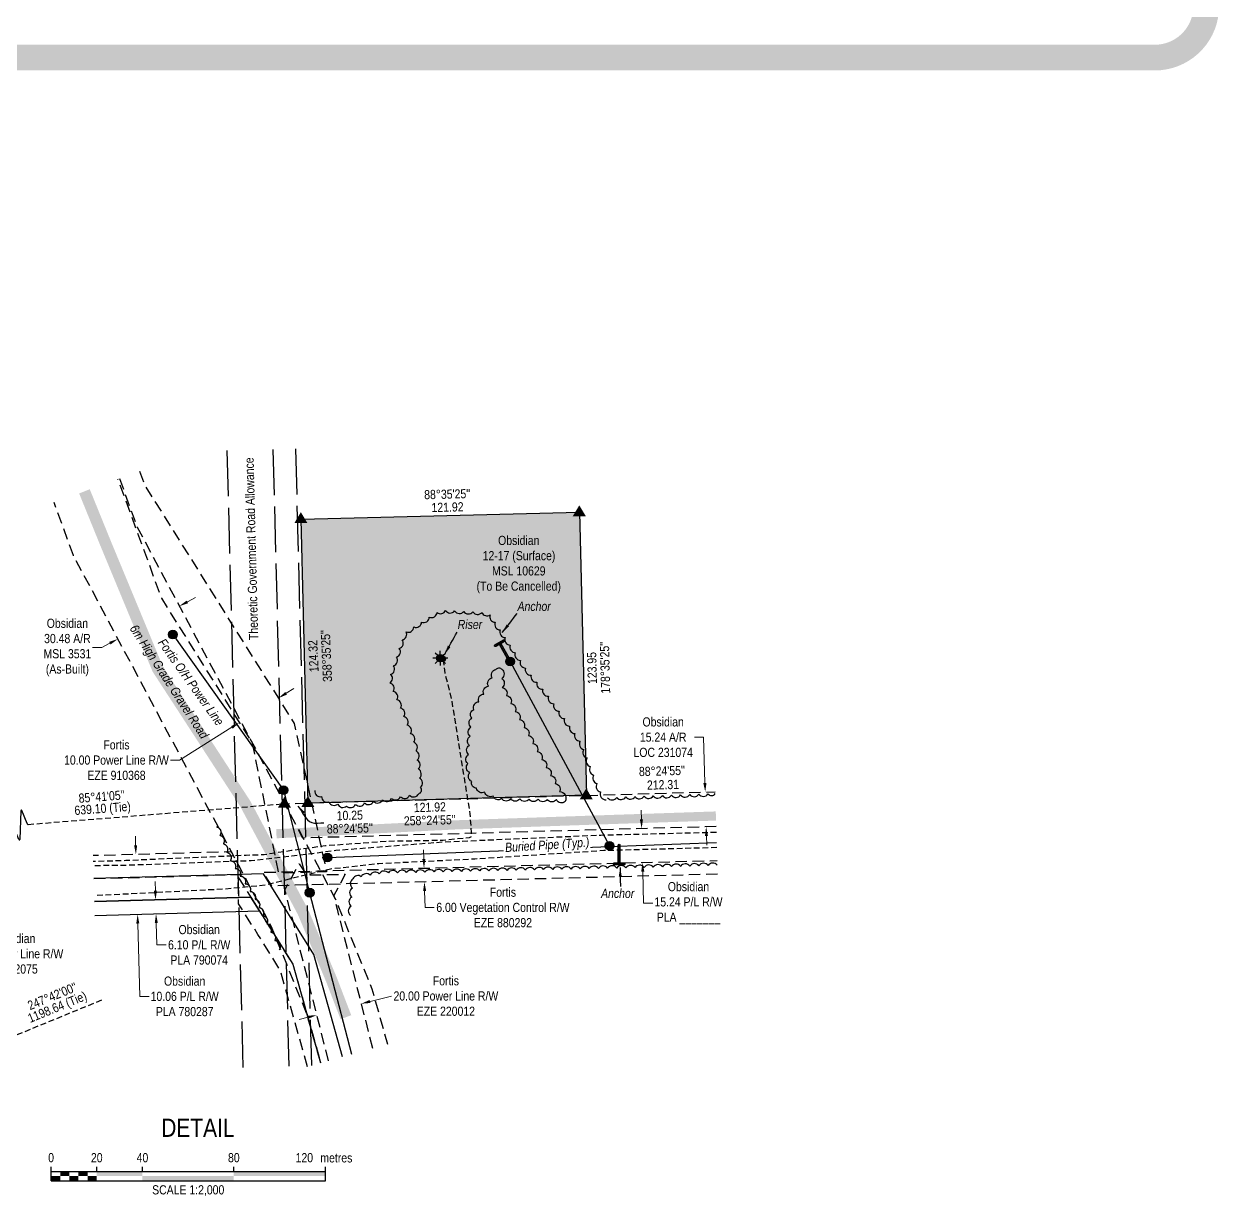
# Model space of a CAD drawing. Extents: x 623641 to 629563, y 5840932 to 5844881.
# Drawn here: x 628256 to 629563, y 5841177 to 5842460 of the extents above; entities that cross this region are included whole.
import ezdxf
from ezdxf.enums import TextEntityAlignment as Align

# ---------------------------------------------------------------- set-up
doc = ezdxf.new("R2010")
doc.units = 0
doc.header["$LTSCALE"] = 5
doc.header["$PDSIZE"] = 0.5
for name, pattern in [('0', [1, 1, 0]), ('foc-ACCESSROAD', [3.75, 2.5, -1.25]), ('foc-FLOWLINE', [3.75, 2.5, -1.25]), ('foc-TIELINE', [1.875, 1.25, -0.625]), ('foc-UNSURVEYED', [12.5, 10, -2.5]), ('POWERLINE5', [7.8, 2.4, -0.6, 0.6, -0.6, 0.6, -0.6, 2.4]), ('UG_PIPE', [1.875, 1.25, -0.625])]:
    doc.linetypes.add(name, pattern=pattern)
doc.layers.get('Defpoints').update_dxf_attribs({"color": 9})
for name, color, linetype in [('AS-PIPE-UG', 44, 'UG_PIPE'), ('AS-PIPE-UG-T', 44, 'Continuous'), ('AS-POWER', 104, 'foc-POWER'), ('AS-POWER-EXISTING', 72, 'POWERLINE5'), ('AS-POWER-T', 104, 'Continuous'), ('AS-ROADS', 254, 'Continuous'), ('AS-SYMBOL', 7, 'Continuous'), ('C-AR', 13, 'foc-ACCESSROAD'), ('C-FLOWLINE', 13, 'foc-FLOWLINE'), ('C-RW', 13, 'Continuous'), ('C-WS-S', 13, 'Continuous'), ('DETAIL-T', 7, 'Continuous'), ('F-EZE', 190, 'foc-FLOWLINE'), ('L-BD', 7, 'Continuous'), ('L-MON', 1, 'Continuous'), ('L-ROAD-T', 7, 'Continuous'), ('L-TIE', 7, 'foc-TIELINE'), ('L-USEC', 7, 'foc-UNSURVEYED'), ('P-PROPOSED', 10, 'Continuous'), ('P-PROPOSED-H', 21, 'Continuous'), ('T-BUSH', 110, '0')]:
    doc.layers.add(name, color=color, linetype=linetype)
for name, color, linetype, lineweight in [('C-AR-T', 13, 'Continuous', 9), ('C-FLOWLINE-T', 13, 'Continuous', 9), ('C-RW-T', 13, 'Continuous', 9), ('C-WS-T', 13, 'Continuous', 9), ('F-AR-T', 190, 'Continuous', 9), ('F-EZE-T', 190, 'Continuous', 9), ('T-TEXT', 48, 'Continuous', 18)]:
    doc.layers.add(name, color=color, linetype=linetype, lineweight=lineweight)
doc.layers.add('DISCLAIMER', color=7, linetype='Continuous', plot=False)
doc.layers.add('P-75m DRAINAGE AREA', color=7, linetype='Continuous', true_color=0xf1f8f1)
doc.styles.add('80', font='ARIALN.TTF', dxfattribs={"height": 10})
doc.styles.add('80CG', font='ARIALN.TTF', dxfattribs={"height": 10})
doc.styles.add('80L', font='ARIALN.TTF', dxfattribs={"height": 10})
doc.styles.add('foc-LtypeFont', font='ARIALN.TTF', dxfattribs={"height": 7.35})
doc.linetypes.add('foc-POWER', pattern='A,6,-1,["P",foc-LtypeFont,S=0.2,R=0,X=-0.625,Y=-0.75],-1.24,4', length=12.24)
doc.dimstyles.new('Compass 5 000', dxfattribs={"dimscale": 5, "dimtxt": 9, "dimasz": 2, "dimexe": 0.2, "dimexo": 0.0625, "dimgap": 0.5, "dimtad": 0, "dimtih": 1, "dimtoh": 1, "dimzin": 0, "dimdsep": 46, "dimtxsty": '80CG', "dimcen": 0.1, "dimse1": 1, "dimse2": 1, "dimclrd": 256, "dimclrt": 256, "dimaunit": 1, "dimadec": 4, "dimazin": 0, "dimtfac": 0.06, "dimtofl": 0, "dimtmove": 0, "dimatfit": 1, "dimfxl": 0.2, "dimtolj": 1, "dimtzin": 0, "dimlwd": -1, "dimarcsym": 0})

# ---------------------------------------------------------------- blocks, each defined once
blk = doc.blocks.new('POWERPOLE')
h = blk.add_hatch(color=255)
edge = h.paths.add_edge_path()
edge.add_arc((0, 0), 0.96, 0, 360)
at = {"linetype": 'Continuous'}
for p, q in [((0.68, -0.68), (-0.68, 0.68)), ((-0.68, -0.68), (0.68, 0.68))]:
    blk.add_line(p, q, dxfattribs=at)
blk.add_circle((0, 0), 0.96, dxfattribs=at)
blk = doc.blocks.new('RISER')
h = blk.add_hatch(color=255)
h.dxf.hatch_style = 1
edge = h.paths.add_edge_path()
edge.add_arc((0, 0), 0.7, 0, 360)
blk.add_hatch(color=48).paths.add_polyline_path([(0.58, -0.15), (-0.58, -0.15, 0.774597)])
at = {"color": 48}
blk.add_line((-0.58, -0.15), (0.58, -0.15), dxfattribs=at)
blk.add_circle((0, 0), 0.6, dxfattribs=at)
blk = doc.blocks.new('*U674')
h = blk.add_hatch(color=255)
h.dxf.hatch_style = 1
edge = h.paths.add_edge_path()
edge.add_arc((0.95, 0.55), 0.2, -60.2318, 119.7682, ccw=False)
edge.add_line((1.05, 0.37), (-0.07, -0.27))
edge.add_line((-0.07, -0.27), (-0.86, -0.72))
edge.add_arc((-0.95, -0.55), 0.2, 119.7682, 299.7682, ccw=False)
edge.add_line((-1.05, -0.37), (0.86, 0.72))
h = blk.add_hatch(color=255)
h.dxf.hatch_style = 1
edge = h.paths.add_edge_path()
edge.add_arc((2.27, -3.98), 0.2, -150.2318, 29.7682, ccw=False)
edge.add_line((2.1, -4.07), (-0.07, -0.27))
edge.add_line((-0.07, -0.27), (0.27, -0.07))
edge.add_line((0.27, -0.07), (2.45, -3.88))
at = {"color": 255}
blk.add_lwpolyline([(0.86, 0.72, -1), (1.05, 0.37), (-0.07, -0.27), (-0.86, -0.72, -1), (-1.05, -0.37)], format="xyb", close=True, dxfattribs=at)
at = {"color": 72, "const_width": 0.1, "flags": 128}
for points in [[(0.95, 0.55), (-0.95, -0.55)], [(2.27, -3.98), (0, 0)]]:
    blk.add_lwpolyline(points, dxfattribs=at)
at = {"color": 255, "flags": 128}
blk.add_lwpolyline([(2.45, -3.88, -1), (2.1, -4.07), (-0.07, -0.27), (0.27, -0.07)], format="xyb", close=True, dxfattribs=at)
blk = doc.blocks.new('DYN_ANCHOR')
h = blk.add_hatch(color=255)
h.dxf.hatch_style = 1
edge = h.paths.add_edge_path()
edge.add_arc((0, 4.125), 0.2, 0, 180, ccw=False)
edge.add_line((0.2, 4.125), (0.2, 0.2))
edge.add_line((0.2, 0.2), (-0.2, 0.2))
edge.add_line((-0.2, 0.2), (-0.2, 4.125))
h = blk.add_hatch(color=255)
h.dxf.hatch_style = 1
edge = h.paths.add_edge_path()
edge.add_arc((-1.1, 0), 0.2, 90, 270, ccw=False)
edge.add_line((-1.1, 0.2), (0.2, 0.2))
edge.add_line((0.2, 0.2), (1.1, 0.2))
edge.add_arc((1.1, 0), 0.2, -90, 90, ccw=False)
edge.add_line((1.1, -0.2), (-1.1, -0.2))
at = {"color": 255, "flags": 128}
blk.add_lwpolyline([(-0.2, 4.125, -1), (0.2, 4.125), (0.2, 0.2), (-0.2, 0.2)], format="xyb", close=True, dxfattribs=at)
at = {"color": 72, "const_width": 0.1, "flags": 128}
for points in [[(0, 4.125), (0, 0)], [(-1.1, 0), (1.1, 0)]]:
    blk.add_lwpolyline(points, dxfattribs=at)
at = {"color": 255}
blk.add_lwpolyline([(-1.1, -0.2, -1), (-1.1, 0.2), (0.2, 0.2), (1.1, 0.2, -1), (1.1, -0.2)], format="xyb", close=True, dxfattribs=at)
blk = doc.blocks.new('GAS')
h = blk.add_hatch(color=255)
h.dxf.hatch_style = 1
edge = h.paths.add_edge_path()
edge.add_arc((0, 0), 0.9, 0, 360)
for p, q in [((-0.81, 0), (-1.62, 0)), ((-0.57, 0.57), (-1.14, 1.14)), ((0, 0.81), (0, 1.62)), ((0.57, 0.57), (1.14, 1.14)), ((1.62, 0), (0.81, 0)), ((-0.57, -0.57), (-1.14, -1.14)), ((0, -0.81), (0, -1.62)), ((1.14, -1.14), (0.57, -0.57))]:
    blk.add_line(p, q)
blk.add_circle((0, 0), 0.8)
blk = doc.blocks.new('STRIA')
blk.add_hatch(color=255).paths.add_polyline_path([(-0.04, 1.52), (-1.47, -0.87), (1.39, -0.87)])
blk = doc.blocks.new('STRIAA')
blk.add_blockref('STRIA', (0, 0))
blk = doc.blocks.new('STRIB')
at = {"color": 1}
blk.add_solid([(-1.12, -0.67), (-0.04, 1.13), (1.04, -0.67)], dxfattribs=at)
blk = doc.blocks.new('STRIBB')
blk.add_blockref('STRIB', (0, 0))
blk = doc.blocks.new('STRICC')
for name in ['STRIAA', 'STRIBB']:
    blk.add_blockref(name, (0, 0))
blk = doc.blocks.new('fdspike')
blk.add_blockref('STRICC', (0, 0))
blk = doc.blocks.new('TRIA')
blk.add_hatch(color=255).paths.add_polyline_path([(-0.04, 1.52), (-1.47, -0.87), (1.39, -0.87)])
blk = doc.blocks.new('TRIAA')
blk.add_blockref('TRIA', (0, 0))
blk = doc.blocks.new('TRIB')
at = {"color": 1}
blk.add_lwpolyline([(-1.12, -0.67), (-0.04, 1.13), (1.04, -0.67)], close=True, dxfattribs=at)
blk = doc.blocks.new('TRIBB')
blk.add_blockref('TRIB', (0, 0))
blk = doc.blocks.new('TRICC')
for name in ['TRIAA', 'TRIBB']:
    blk.add_blockref(name, (0, 0))
blk = doc.blocks.new('plspike')
blk.add_blockref('TRICC', (0, 0))
blk = doc.blocks.new('*D650')
at = {"layer": 'Defpoints', "color": 0, "linetype": 'Continuous', "transparency": 16777216}
for p in [(628624.6, 5841387.9), (628632.6, 5841356.6), (628584.2, 5841344.2)]:
    blk.add_point(p, dxfattribs=at)
at = {"layer": 'F-EZE-T', "transparency": 16777216}
for p, q in [((628634.3, 5841390.4), (628657.7, 5841396.3)), ((628566.5, 5841373.1), (628556.8, 5841370.6))]:
    blk.add_line(p, q, dxfattribs=at)
at = {"layer": 'F-EZE-T', "linetype": 'Continuous', "transparency": 16777216}
for points in [[(628633.9, 5841392), (628634.7, 5841388.7), (628624.6, 5841387.9)], [(628566.1, 5841374.7), (628566.9, 5841371.5), (628576.2, 5841375.5)]]:
    blk.add_solid(points, dxfattribs=at)
at = {"layer": 'F-EZE-T', "linetype": 'Continuous', "transparency": 16777216, "insert": (628717.3, 5841396.3), "char_height": 10, "attachment_point": 5, "style": '80CG'}
blk.add_mtext('\\A1;Fortis\\P20.00 Power Line R/W\\PEZE 220012', dxfattribs=at)
blk = doc.blocks.new('*D651')
at = {"layer": 'C-AR-T', "transparency": 16777216}
for p, q in [((628434.5, 5841827.6), (628443.3, 5841832.3)), ((628340.8, 5841777.6), (628330.8, 5841777.6)), ((628349.7, 5841782.3), (628340.8, 5841777.6))]:
    blk.add_line(p, q, dxfattribs=at)
at = {"layer": 'C-AR-T', "linetype": 'Continuous', "transparency": 16777216}
for points in [[(628433.7, 5841829), (628435.3, 5841826.1), (628425.7, 5841822.9)], [(628348.9, 5841783.8), (628350.4, 5841780.9), (628358.5, 5841787)]]:
    blk.add_solid(points, dxfattribs=at)
at = {"layer": 'Defpoints', "color": 0, "linetype": 'Continuous', "transparency": 16777216}
for p in [(628401.3, 5841868.6), (628334.1, 5841832.7), (628358.5, 5841787)]:
    blk.add_point(p, dxfattribs=at)
at = {"layer": 'C-AR-T', "linetype": 'Continuous', "transparency": 16777216, "insert": (628303.2, 5841777.6), "char_height": 10, "attachment_point": 5, "style": '80CG'}
blk.add_mtext('\\A1;Obsidian\\P30.48 A/R^JMSL 3531\\P(As-Built)', dxfattribs=at)
blk = doc.blocks.new('*D652')
at = {"layer": 'Defpoints', "color": 0, "linetype": 'Continuous', "transparency": 16777216}
for p in [(628467, 5841829), (628424.6, 5841802.4), (628491.6, 5841695.6)]:
    blk.add_point(p, dxfattribs=at)
at = {"layer": 'F-AR-T', "transparency": 16777216}
for p, q in [((628542.5, 5841727.5), (628550.9, 5841732.8)), ((628483.2, 5841690.3), (628426, 5841654.4)), ((628426, 5841654.4), (628416, 5841654.4))]:
    blk.add_line(p, q, dxfattribs=at)
at = {"layer": 'F-AR-T', "linetype": 'Continuous', "transparency": 16777216}
for points in [[(628541.6, 5841728.9), (628543.4, 5841726.1), (628534, 5841722.2)], [(628482.3, 5841691.7), (628484, 5841688.8), (628491.6, 5841695.6)]]:
    blk.add_solid(points, dxfattribs=at)
at = {"layer": 'F-AR-T', "linetype": 'Continuous', "transparency": 16777216, "insert": (628356.9, 5841654.4), "char_height": 10, "attachment_point": 5, "style": '80CG'}
blk.add_mtext('\\A1;Fortis\\P10.00 Power Line R/W\\PEZE 910368', dxfattribs=at)
blk = doc.blocks.new('*D653')
at = {"layer": 'Defpoints', "color": 0, "linetype": 'Continuous', "transparency": 16777216}
for p in [(628714.1, 5841536.7), (628693.8, 5841521.2), (628714.4, 5841521.7)]:
    blk.add_point(p, dxfattribs=at)
at = {"layer": 'F-EZE-T', "transparency": 16777216}
for p, q in [((628693.1, 5841546.2), (628692.9, 5841556.2)), ((628694, 5841511.2), (628694.5, 5841493.2)), ((628694.5, 5841493.2), (628704.5, 5841493.2))]:
    blk.add_line(p, q, dxfattribs=at)
at = {"layer": 'F-EZE-T', "linetype": 'Continuous', "transparency": 16777216}
for points in [[(628694.8, 5841546.2), (628691.5, 5841546.2), (628693.4, 5841536.2)], [(628695.7, 5841511.2), (628692.4, 5841511.2), (628693.8, 5841521.2)]]:
    blk.add_solid(points, dxfattribs=at)
at = {"layer": 'F-EZE-T', "linetype": 'Continuous', "transparency": 16777216, "insert": (628779.7, 5841493.2), "char_height": 10, "attachment_point": 5, "style": '80CG'}
blk.add_mtext('\\A1;Fortis\\P6.00 Vegetation Control R/W\\PEZE 880292', dxfattribs=at)
blk = doc.blocks.new('*D654')
at = {"layer": 'C-AR-T', "transparency": 16777216}
for p, q in [((628999.3, 5841679.5), (628989.3, 5841679.5)), ((629000.7, 5841629.5), (628999.3, 5841679.5)), ((629002.3, 5841571.4), (629002.6, 5841561.4))]:
    blk.add_line(p, q, dxfattribs=at)
at = {"layer": 'C-AR-T', "linetype": 'Continuous', "transparency": 16777216}
for points in [[(629002.4, 5841629.5), (628999, 5841629.4), (629001, 5841619.5)], [(629004, 5841571.5), (629000.7, 5841571.4), (629002, 5841581.4)]]:
    blk.add_solid(points, dxfattribs=at)
at = {"layer": 'Defpoints', "color": 0, "linetype": 'Continuous', "transparency": 16777216}
for p in [(629001, 5841619.5), (628955.3, 5841618.2), (628956.4, 5841580.1)]:
    blk.add_point(p, dxfattribs=at)
at = {"layer": 'C-AR-T', "linetype": 'Continuous', "transparency": 16777216, "insert": (628955, 5841679.5), "char_height": 10, "attachment_point": 5, "style": '80CG'}
blk.add_mtext('\\A1;Obsidian\\P15.24 A/R\\PLOC 231074', dxfattribs=at)
blk = doc.blocks.new('linebrk')
blk.add_lwpolyline([(0, 0.00175, -0.346152), (-0.00019, 0.0015), (-0.00314, 0.00055, 0.772575), (-0.00312, 0.00036), (0.00312, -0.00036, -0.772575), (0.00314, -0.00055), (0.00019, -0.0015, 0.346152), (0, -0.00175)], format="xyb")
blk = doc.blocks.new('*D655')
at = {"layer": 'C-RW-T', "transparency": 16777216}
for p, q in [((628399.5, 5841511.5), (628399.2, 5841521.5)), ((628400.4, 5841476.2), (628401.1, 5841452.3)), ((628401.1, 5841452.3), (628411.1, 5841452.3))]:
    blk.add_line(p, q, dxfattribs=at)
at = {"layer": 'C-RW-T', "linetype": 'Continuous', "transparency": 16777216}
for points in [[(628401.1, 5841511.5), (628397.8, 5841511.4), (628399.7, 5841501.5)], [(628402.1, 5841476.3), (628398.8, 5841476.2), (628400.2, 5841486.2)]]:
    blk.add_solid(points, dxfattribs=at)
at = {"layer": 'Defpoints', "color": 0, "linetype": 'Continuous', "transparency": 16777216}
for p in [(628420.6, 5841502.1), (628400.2, 5841486.2), (628421.1, 5841486.8)]:
    blk.add_point(p, dxfattribs=at)
at = {"layer": 'C-RW-T', "linetype": 'Continuous', "transparency": 16777216, "insert": (628447.4, 5841452.3), "char_height": 10, "attachment_point": 5, "style": '80CG'}
blk.add_mtext('\\A1;Obsidian\\P6.10 P/L R/W\\PPLA 790074', dxfattribs=at)
blk = doc.blocks.new('*D664')
at = {"layer": 'C-FLOWLINE-T', "transparency": 16777216}
for p, q in [((628171, 5841431.5), (628180.6, 5841442.5)), ((628180.6, 5841442.5), (628190.6, 5841442.5)), ((628147.8, 5841405), (628141.2, 5841397.5))]:
    blk.add_line(p, q, dxfattribs=at)
at = {"layer": 'C-FLOWLINE-T', "linetype": 'Continuous', "transparency": 16777216}
for points in [[(628169.7, 5841432.6), (628172.3, 5841430.4), (628164.4, 5841424)], [(628146.5, 5841406.1), (628149, 5841403.9), (628154.3, 5841412.5)]]:
    blk.add_solid(points, dxfattribs=at)
at = {"layer": 'Defpoints', "color": 0, "linetype": 'Continuous', "transparency": 16777216}
for p in [(628164.4, 5841424), (628170.6, 5841398.3), (628180.6, 5841409.8)]:
    blk.add_point(p, dxfattribs=at)
at = {"layer": 'C-FLOWLINE-T', "linetype": 'Continuous', "transparency": 16777216, "insert": (628245.6, 5841442.5), "char_height": 10, "attachment_point": 5, "style": '80CG'}
blk.add_mtext('\\A1;Obsidian\\P10.06 Flow Line R/W\\PPLA 2075', dxfattribs=at)
blk = doc.blocks.new('*D671')
at = {"layer": 'C-RW-T', "transparency": 16777216}
for p, q in [((628377.9, 5841561.2), (628377.6, 5841571.2)), ((628380.2, 5841475.7), (628382.5, 5841395.9)), ((628382.5, 5841395.9), (628392.5, 5841395.9))]:
    blk.add_line(p, q, dxfattribs=at)
at = {"layer": 'C-RW-T', "linetype": 'Continuous', "transparency": 16777216}
for points in [[(628379.5, 5841561.2), (628376.2, 5841561.1), (628378.2, 5841551.2)], [(628381.9, 5841475.7), (628378.6, 5841475.6), (628380, 5841485.7)]]:
    blk.add_solid(points, dxfattribs=at)
at = {"layer": 'Defpoints', "color": 0, "linetype": 'Continuous', "transparency": 16777216}
for p in [(628354.9, 5841550.5), (628356.7, 5841485), (628380, 5841485.7)]:
    blk.add_point(p, dxfattribs=at)
at = {"layer": 'C-RW-T', "linetype": 'Continuous', "transparency": 16777216, "insert": (628431.5, 5841395.9), "char_height": 10, "attachment_point": 5, "style": '80CG'}
blk.add_mtext('\\A1;Obsidian\\P10.06 P/L R/W\\PPLA 780287', dxfattribs=at)
blk = doc.blocks.new('*D673')
at = {"layer": 'C-RW-T', "transparency": 16777216}
for p, q in [((628931.2, 5841589.5), (628930.9, 5841599.5)), ((628932.7, 5841532.5), (628933.6, 5841497.9)), ((628933.6, 5841497.9), (628943.6, 5841497.9))]:
    blk.add_line(p, q, dxfattribs=at)
at = {"layer": 'C-RW-T', "linetype": 'Continuous', "transparency": 16777216}
for points in [[(628932.9, 5841589.5), (628929.5, 5841589.5), (628931.5, 5841579.5)], [(628934.4, 5841532.5), (628931, 5841532.4), (628932.4, 5841542.5)]]:
    blk.add_solid(points, dxfattribs=at)
at = {"layer": 'Defpoints', "color": 0, "linetype": 'Continuous', "transparency": 16777216}
for p in [(628970.7, 5841580.5), (628932.4, 5841542.5), (628971.7, 5841543.5)]:
    blk.add_point(p, dxfattribs=at)
at = {"layer": 'C-RW-T', "linetype": 'Continuous', "transparency": 16777216, "insert": (628982.7, 5841497.9), "char_height": 10, "attachment_point": 5, "style": '80CG'}
blk.add_mtext('\\A1;Obsidian\\P15.24 P/L R/W\\PPLA _______', dxfattribs=at)
blk = doc.blocks.new('*U532')
at = {"color": 0}
for p, q in [((-150, 0), (-150, 15)), ((-100, 10), (-100, 15)), ((-50, 10), (-50, 15)), ((50, 10), (50, 15)), ((150.2, 0), (150.2, 15)), ((-150, 10), (150.2, 10)), ((-150, 0), (150.2, 0))]:
    blk.add_line(p, q, dxfattribs=at)
for points in [[(-150, 5), (-140, 5), (-150, 0), (-140, 0)], [(-140, 10), (-130, 10), (-140, 5), (-130, 5)], [(-130, 5), (-120, 5), (-130, 0), (-120, 0)], [(-120, 10), (-110, 10), (-120, 5), (-110, 5)], [(-110, 5), (-100, 5), (-110, 0), (-100, 0)], [(-100, 10), (-50, 10), (-100, 5), (-50, 5)], [(-50, 5), (50, 5), (-50, 0), (50, 0)], [(50, 10), (150.2, 10), (50, 5), (150.2, 5)]]:
    blk.add_solid(points, dxfattribs=at)
at = {"color": 0, "style": '80'}
blk.add_text('metres', height=10, dxfattribs=at).set_placement((162.2, 20), align=Align.CENTER)
at = {"color": 0, "char_height": 10, "style": '80'}
for s, insert, attachment_point in [('0', (-150, 30.2), 2), ('20', (-100, 30.2), 2), ('40', (-50, 30.2), 2), ('80', (50, 30.2), 2), ('120', (136.7, 30.2), 3), ('SCALE 1:2,000', (0.1, -5), 2)]:
    blk.add_mtext(s, dxfattribs=dict(at, insert=insert, attachment_point=attachment_point))
blk = doc.blocks.new('Disclaimer_Legal')
at = {"layer": 'DISCLAIMER', "color": 254, "flags": 128}
blk.add_lwpolyline([(-3612.9, -1104.6, 37.5, 37.5, 0), (4096.1, -1104.6, 37.5, 37.5, 0.414214), (4171.1, -1029.6, 37.5, 37.5, 0), (4171.1, 2078.7, 37.5, 0, 0.414214), (4096.1, 2153.7, 0, 0, 0), (-3612.9, 2153.7, 0, 0, 0.414214), (-3687.9, 2078.7, 0, 0, 0), (-3687.9, -1029.6, 0, 37.5, 0.414214)], format="xyseb", close=True, dxfattribs=at)

msp = doc.modelspace()

# ---------------------------------------------------------------- hatches: boundary and pattern name
at = {"layer": 'P-PROPOSED-H'}
h = msp.add_hatch(color=256, dxfattribs=at)
h.dxf.hatch_style = 1
h.paths.add_polyline_path([(628566.502, 5841607.468), (628558.854, 5841918.073), (628863.454, 5841925.568), (628871.079, 5841615.895)])

# ---------------------------------------------------------------- linework, layer by layer
at = {"layer": 'AS-PIPE-UG', "flags": 128}
for points in [[(628714.212, 5841764.635), (628716.042, 5841749.878), (628723.312, 5841721.31), (628743.559, 5841595.683), (628744.919, 5841575.51), (628745.352, 5841570.76), (628742.862, 5841569.418), (628714.402, 5841566.568), (628651.842, 5841565.388), (628585.619, 5841560.58), (628548.267, 5841555.408), (628518.464, 5841550.813), (628498.859, 5841550.123), (628367.019, 5841544.418), (628331.579, 5841543.322)], [(629013.17, 5841575.261), (628886.979, 5841572.063), (628714.342, 5841564.613), (628597.037, 5841555.46), (628548.799, 5841549.18), (628504.257, 5841544.205), (628367.357, 5841539.21), (628331.704, 5841538.817)], [(629013.605, 5841558.675), (628890.189, 5841555.353), (628749.057, 5841546.075), (628644.029, 5841541.015), (628591.214, 5841535.178), (628568.289, 5841529.7), (628519.999, 5841517.605), (628474.684, 5841513.21), (628367.119, 5841507.775), (628332.61, 5841506.078)]]:
    msp.add_lwpolyline(points, dxfattribs=at)
at = {"layer": 'AS-POWER'}
msp.add_line((628787.512, 5841762.368), (628896.262, 5841560.635), dxfattribs=at)
at = {"layer": 'AS-POWER', "flags": 128}
for points in [[(628418.717, 5841791.74), (628539.669, 5841621.483), (628568.262, 5841509.38), (628614.148, 5841332.686)], [(628587.677, 5841547.953), (628896.412, 5841559.9), (629013.454, 5841564.459)]]:
    msp.add_lwpolyline(points, dxfattribs=at)
at = {"layer": 'AS-ROADS', "flags": 128}
for points, const_width in [([(628321.876, 5841948.455), (628345.214, 5841891.034), (628402.003, 5841754.121), (628498.002, 5841606.338), (628561.069, 5841488.068), (628592.102, 5841414.285), (628607.907, 5841373.125)], 12.496), ([(628531.879, 5841573.873), (628730.827, 5841583.678), (628897.537, 5841589.425), (629012.698, 5841593.274)], 9.996)]:
    msp.add_lwpolyline(points, dxfattribs=dict(at, const_width=const_width))
at = {"layer": 'C-AR', "flags": 128}
for points in [[(628360.121, 5841962.47), (628379.62, 5841909.281), (628595.599, 5841504.257), (628636.412, 5841404.099), (628653.265, 5841343.797)], [(628309.921, 5841878.101), (628288.599, 5841936.261)], [(628580.426, 5841323.106), (628569.516, 5841361.514), (628564.925, 5841377.677), (628526.539, 5841471.878), (628309.921, 5841878.101)], [(629013.001, 5841581.706), (628560.971, 5841569.196), (628540.949, 5841606.743), (629012.004, 5841619.78)]]:
    msp.add_lwpolyline(points, dxfattribs=at)
at = {"layer": 'C-FLOWLINE', "flags": 128}
msp.add_lwpolyline([(628332.093, 5841524.761), (628495.921, 5841529.296), (628482.705, 5841554.079), (628331.397, 5841549.891)], dxfattribs=at)
at = {"layer": 'C-RW', "flags": 128}
for points in [[(628604.3, 5841329.888), (628572.931, 5841441.572), (628517.601, 5841529.896), (628332.093, 5841524.761)], [(628333.21, 5841484.391), (628513.284, 5841489.375), (628503.912, 5841504.366), (628332.788, 5841499.63)], [(628332.788, 5841499.63), (628503.912, 5841504.366), (628549.71, 5841431.242), (628580.235, 5841323.052)]]:
    msp.add_lwpolyline(points, dxfattribs=at)
at = {"layer": 'F-EZE', "flags": 128}
for points in [[(628382.05, 5841970.506), (628387.496, 5841955.643), (628515.054, 5841752.362), (628551.391, 5841694.451), (628567.032, 5841622.464), (628586.626, 5841532.186), (628563.79, 5841531.574), (628534.512, 5841530.837), (628518.772, 5841608.539), (628505.73, 5841673.094), (628406.364, 5841831.446), (628358.561, 5841961.898)], [(629014.367, 5841529.607), (628586.165, 5841518.381), (628582.427, 5841518.283), (628550.327, 5841517.443), (628531.171, 5841516.942), (628526.829, 5841516.828), (628517.553, 5841531.647), (628527.363, 5841531.892), (628540.386, 5841532.233), (628549.938, 5841532.445), (628576.896, 5841533.152), (628578.715, 5841533.197), (629013.974, 5841544.609)], [(628588.916, 5841325.518), (628568.36, 5841406.175), (628550.046, 5841478.041), (628547.027, 5841489.886), (628543.206, 5841504.879), (628541.246, 5841512.568), (628550.808, 5841530.26), (628556.658, 5841541.085), (628565.193, 5841528.679), (628578.404, 5841528.958), (628584.153, 5841529.082), (628607.274, 5841529.576), (628594.565, 5841506.125), (628595.685, 5841501.424), (628598.283, 5841491.23), (628637.031, 5841339.186)], [(628565.987, 5841319.005), (628535.856, 5841425.078), (628511.601, 5841463.734), (628502.174, 5841478.76), (628490.569, 5841497.252), (628490.408, 5841503.493), (628489.807, 5841526.706), (628504.128, 5841503.878), (628519.63, 5841479.177), (628529.058, 5841464.15), (628549.71, 5841431.242), (628569.516, 5841361.514), (628580.426, 5841323.106)]]:
    msp.add_lwpolyline(points, dxfattribs=at)
at = {"layer": 'L-TIE'}
for p, q in [((628260.451, 5841584.093), (628540.899, 5841606.748)), ((628340.384, 5841391.66), (628245.391, 5841352.701))]:
    msp.add_line(p, q, dxfattribs=at)
at = {"layer": 'L-USEC'}
for p, q in [((628477.748, 5841993.068), (628495.225, 5841317.175)), ((628528.005, 5841994.368), (628545.483, 5841318.475)), ((628570.581, 5841320.31), (628553.134, 5841995.018))]:
    msp.add_line(p, q, dxfattribs=at)
at = {"layer": 'P-PROPOSED'}
msp.add_lwpolyline([(628566.502, 5841607.468), (628558.854, 5841918.073), (628863.454, 5841925.568), (628871.079, 5841615.895)], close=True, dxfattribs=at)
at = {"layer": 'T-BUSH', "linetype": 'Continuous', "flags": 128}
for points in [[(628573.799, 5841621.097, 0.52056705), (628581.33, 5841614.522, 0.52056705), (628589.249, 5841608.699, 0.52056705), (628598.963, 5841606.339, 0.52056705), (628608.684, 5841604.191, 0.52056705), (628618.539, 5841605.869, 0.52056705), (628628.393, 5841607.548, 0.52056705), (628638.248, 5841609.227, 0.52056705), (628648.102, 5841610.906, 0.52056705), (628657.956, 5841612.585, 0.52056705), (628667.811, 5841614.263, 0.52056705), (628677.665, 5841615.942, 0.52056705), (628687.52, 5841617.621, 0.52056705), (628689.693, 5841624.723, 0.52056705), (628688.454, 5841634.643, 0.52056705), (628687.216, 5841644.562, 0.52056705), (628685.978, 5841654.482, 0.52056705), (628684.74, 5841664.401, 0.52056705), (628682.174, 5841673.988, 0.52056705), (628678.599, 5841683.324, 0.52056705), (628675.023, 5841692.659, 0.52056705), (628671.448, 5841701.994, 0.52056705), (628667.71, 5841711.263, 0.52056705), (628663.753, 5841720.443, 0.52056705), (628659.796, 5841729.623, 0.52056705), (628655.839, 5841738.803, 0.52056705), (628656.764, 5841748.182, 0.52056705), (628659.96, 5841757.654, 0.52056705), (628663.157, 5841767.125, 0.52056705), (628666.353, 5841776.597, 0.52056705), (628669.55, 5841786.068, 0.52056705), (628673.78, 5841794.726, 0.52056705), (628682.238, 5841800.055, 0.52056705), (628690.695, 5841805.385, 0.52056705), (628699.153, 5841810.714, 0.52056705), (628707.61, 5841816.043, 0.52056705), (628716.887, 5841818.22, 0.52056705), (628726.869, 5841817.684, 0.52056705), (628736.851, 5841817.148, 0.52056705), (628746.833, 5841816.613, 0.52056705), (628756.815, 5841816.077, 0.52056705), (628765.628, 5841813.495, 0.52056705), (628771.155, 5841805.166, 0.52056705), (628776.683, 5841796.837, 0.52056705), (628782.21, 5841788.507, 0.52056705), (628787.738, 5841780.178, 0.52056705), (628793.265, 5841771.848, 0.52056705), (628798.779, 5841763.511, 0.52056705), (628804.294, 5841755.173, 0.52056705), (628810.515, 5841747.358, 0.52056705), (628816.879, 5841739.649, 0.52056705), (628823.242, 5841731.94, 0.52056705), (628829.606, 5841724.231, 0.52056705), (628835.42, 5841716.101, 0.52056705), (628841.183, 5841707.933, 0.52056705), (628846.945, 5841699.765, 0.52056705), (628852.708, 5841691.597, 0.52056705), (628858.471, 5841683.428, 0.52056705), (628864.234, 5841675.26, 0.52056705), (628868.053, 5841666.048, 0.52056705), (628871.68, 5841656.733, 0.52056705), (628875.308, 5841647.418, 0.52056705), (628878.935, 5841638.103, 0.52056705), (628882.562, 5841628.788, 0.52056705), (628886.305, 5841619.536, 0.52056705), (628892.771, 5841610.886, 0.52056705)], [(628894.153, 5841613.312, 0.52056705), (628904.142, 5841613.691, 0.52056705), (628914.132, 5841614.069, 0.52056705), (628924.121, 5841614.448, 0.52056705), (628934.11, 5841614.827, 0.52056705), (628944.099, 5841615.206, 0.52056705), (628954.089, 5841615.585, 0.52056705), (628964.078, 5841615.963, 0.52056705), (628974.067, 5841616.342, 0.52056705), (628984.057, 5841616.721, 0.52056705), (628994.046, 5841617.1, 0.52056705), (629004.035, 5841617.479, 0.52056705), (629012.021, 5841617.781, 0.52056705)], [(629014.122, 5841539.386, 0.52056705), (629004.13, 5841539.086, 0.52056705), (628994.138, 5841538.786, 0.52056705), (628984.147, 5841538.486, 0.52056705), (628974.155, 5841538.186, 0.52056705), (628964.163, 5841537.886, 0.52056705), (628954.171, 5841537.585, 0.52056705), (628944.179, 5841537.285, 0.52056705), (628934.187, 5841536.99, 0.52056705), (628924.193, 5841536.774, 0.52056705), (628914.198, 5841536.559, 0.52056705), (628904.204, 5841536.343, 0.52056705), (628894.21, 5841536.127, 0.52056705), (628884.216, 5841535.912, 0.52056705), (628874.222, 5841535.696, 0.52056705), (628864.228, 5841535.48, 0.52056705), (628854.234, 5841535.265, 0.52056705), (628844.24, 5841535.049, 0.52056705), (628834.245, 5841534.833, 0.52056705), (628824.251, 5841534.618, 0.52056705), (628814.257, 5841534.402, 0.52056705), (628804.263, 5841534.186, 0.52056705), (628794.269, 5841533.971, 0.52056705), (628784.275, 5841533.755, 0.52056705), (628774.281, 5841533.539, 0.52056705), (628764.287, 5841533.324, 0.52056705), (628754.292, 5841533.108, 0.52056705), (628744.298, 5841532.892, 0.52056705), (628734.304, 5841532.677, 0.52056705), (628724.31, 5841532.461, 0.52056705), (628714.316, 5841532.245, 0.52056705), (628704.322, 5841532.03, 0.52056705), (628694.328, 5841531.814, 0.52056705), (628684.334, 5841531.598, 0.52056705), (628674.339, 5841531.383, 0.52056705), (628664.345, 5841531.167, 0.52056705), (628654.351, 5841530.951, 0.52056705), (628644.421, 5841530.044, 0.52056705), (628634.558, 5841528.419, 0.52056705), (628624.694, 5841526.794, 0.52056705), (628615.662, 5841524.41, 0.52056705), (628614.949, 5841514.439, 0.52056705), (628614.235, 5841504.468, 0.52056705), (628613.522, 5841494.497, 0.52056705), (628612.808, 5841484.516, 0.52056705)]]:
    msp.add_lwpolyline(points, format="xyb", dxfattribs=at)
msp.add_lwpolyline([(628847.862, 5841609.144, -0.52056705), (628838.243, 5841611.192, -0.52056705), (628828.248, 5841611.38, -0.52056705), (628818.253, 5841611.568, -0.52056705), (628808.259, 5841611.756, -0.52056705), (628798.264, 5841611.944, -0.52056705), (628788.269, 5841612.132, -0.52056705), (628778.275, 5841612.321, -0.52056705), (628768.893, 5841615.117, -0.52056705), (628759.861, 5841619.4, -0.52056705), (628750.828, 5841623.683, -0.52056705), (628745.68, 5841631.084, -0.52056705), (628743.452, 5841640.829, -0.52056705), (628741.291, 5841650.578, -0.52056705), (628742.155, 5841660.537, -0.52056705), (628743.02, 5841670.497, -0.52056705), (628743.884, 5841680.456, -0.52056705), (628744.748, 5841690.415, -0.52056705), (628745.612, 5841700.374, -0.52056705), (628747.999, 5841709.818, -0.52056705), (628753.358, 5841718.256, -0.52056705), (628758.717, 5841726.695, -0.52056705), (628763.8, 5841735.282, -0.52056705), (628767.903, 5841744.398, -0.52056705), (628772.005, 5841753.514, -0.52056705), (628778.344, 5841753.766, -0.52056705), (628778.478, 5841743.77, -0.52056705), (628778.727, 5841733.805, -0.52056705), (628783.544, 5841725.046, -0.52056705), (628788.361, 5841716.287, -0.52056705), (628793.178, 5841707.528, -0.52056705), (628797.995, 5841698.768, -0.52056705), (628802.812, 5841690.009, -0.52056705), (628807.629, 5841681.25, -0.52056705), (628812.447, 5841672.491, -0.52056705), (628817.264, 5841663.731, -0.52056705), (628822.144, 5841655.007, -0.52056705), (628827.034, 5841646.288, -0.52056705), (628831.923, 5841637.569, -0.52056705), (628836.812, 5841628.85, -0.52056705), (628841.701, 5841620.131, -0.52056705)], format="xyb", close=True, dxfattribs=at)
at = {"layer": 'T-BUSH', "flags": 128}
msp.add_lwpolyline([(628466.413, 5841581.402, -0.52056705), (628470.132, 5841572.123, -0.52056705), (628473.851, 5841562.844, -0.52056705), (628477.57, 5841553.565, -0.52056705), (628481.476, 5841544.383, -0.52056705), (628486.877, 5841535.971, -0.52056705), (628492.278, 5841527.559, -0.52056705), (628497.679, 5841519.147, -0.52056705), (628503.079, 5841510.735, -0.52056705), (628508.48, 5841502.323, -0.52056705), (628512.852, 5841493.339, -0.52056705), (628517.143, 5841484.311, -0.52056705), (628521.435, 5841475.283, -0.52056705), (628525.726, 5841466.254, -0.52056705), (628530.018, 5841457.226, -0.52056705), (628534.988, 5841446.77, -0.52056705)], format="xyb", dxfattribs=at)

# ---------------------------------------------------------------- block references
at = {"layer": 'AS-POWER-EXISTING', "xscale": 4.998227049999998, "yscale": 4.998227049999998, "zscale": 4.998227049999998}
for p in [(628418.689, 5841791.725), (628787.512, 5841762.368), (628539.642, 5841621.468), (628896.262, 5841560.635), (628587.649, 5841547.938), (628568.234, 5841509.365)]:
    msp.add_blockref('POWERPOLE', p, dxfattribs=at)
at = {"layer": 'AS-SYMBOL', "xscale": 4.998227049999998, "yscale": 4.998227049999998, "zscale": 4.998227049999998}
for name, p in [('*U674', (628776.147, 5841782.238)), ('RISER', (628713.742, 5841765.228)), ('DYN_ANCHOR', (628906.744, 5841540.915))]:
    msp.add_blockref(name, p, dxfattribs=at)
at = {"layer": 'C-WS-S', "xscale": 4.998227049999998, "yscale": 4.998227049999998, "zscale": 4.998227049999998}
msp.add_blockref('GAS', (628711.169, 5841765.878), dxfattribs=at)
at = {"layer": 'DETAIL-T', "linetype": 'Continuous', "xscale": 0.99964541, "yscale": 0.99964541, "zscale": 0.99964541}
msp.add_blockref('*U532', (628435.32, 5841194.287), dxfattribs=at)
at = {"layer": 'L-MON', "xscale": 4.998227049999998, "yscale": 4.998227049999998, "zscale": 4.998227049999998}
for name, p in [('fdspike', (628558.854, 5841918.073)), ('fdspike', (628863.427, 5841925.568)), ('plspike', (628871.057, 5841615.858)), ('fdspike', (628540.899, 5841606.748)), ('plspike', (628566.502, 5841607.468))]:
    msp.add_blockref(name, p, dxfattribs=at)
at = {"layer": 'L-TIE', "color": 5, "linetype": 'Continuous', "xscale": 4998.227049999999, "yscale": 4998.227049999999, "zscale": 4998.227049999999, "rotation": 274.6182617817997}
msp.add_blockref('linebrk', (628251.747, 5841583.39), dxfattribs=at)
at = {"layer": 'P-75m DRAINAGE AREA', "linetype": 'Continuous', "xscale": 0.75, "yscale": 0.75, "zscale": 0.75}
msp.add_blockref('Disclaimer_Legal', (626420.807, 5843251.431), dxfattribs=at)

# ---------------------------------------------------------------- texts
at = {"layer": 'AS-POWER-T', "char_height": 9.99645, "attachment_point": 1, "style": '80L'}
for insert in [(628795.665, 5841827.636), (628887.06, 5841513.632)]:
    msp.add_mtext_dynamic_manual_height_columns('\\pi0.04998;{\\fArial Narrow|b0|i1|c0|p34;Anchor}', width=37.37869, gutter_width=124.956, heights=[0], dxfattribs=dict(at, insert=insert))
at = {"layer": 'AS-POWER-T', "insert": (628409.752, 5841788.87), "char_height": 9.99645, "attachment_point": 1, "rotation": 305.390338, "style": '80L'}
msp.add_mtext_dynamic_manual_height_columns('\\pi0.32615;{\\fArial Narrow|b0|i1|c0|p34;Fortis O/H Power Line}', width=112.4612, gutter_width=125, heights=[0], dxfattribs=at)
at = {"layer": 'C-WS-T', "insert": (628750.478, 5841899.756), "char_height": 9.99645, "attachment_point": 1, "style": '80L'}
msp.add_mtext_dynamic_manual_height_columns('\\pi23.93646;Obsidian\\P\\pi7.02568;12-17 (Surface)\\P\\pi17.24375;MSL 10629\\P\\pi0.39433;(To Be Cancelled)', width=91.69094, gutter_width=125, heights=[0], dxfattribs=at)
at = {"layer": 'DETAIL-T', "color": 3, "insert": (628445.976, 5841252.214), "char_height": 19.9929, "width": 223.77865, "attachment_point": 5, "style": '80CG'}
msp.add_mtext('DETAIL', dxfattribs=at)
at = {"layer": 'L-BD', "style": '80L'}
for s, height, rotation, p in [("88°35'25''", 9.9965, 1.4097, (628718.747, 5841945.411)), ('121.92', 9.9965, 1.4097, (628719.097, 5841931.171)), ("178°35'25''", 9.99645, 91.4104, (628891.39, 5841755.516)), ('123.95', 9.9965, 91.4104, (628877.149, 5841755.165))]:
    msp.add_text(s, height=height, rotation=rotation, dxfattribs=at).set_placement(p, align=Align.MIDDLE)
at = {"layer": 'L-BD', "insert": (628568.656, 5841738.92), "char_height": 9.99645, "width": 56.2874, "attachment_point": 1, "rotation": 92.594855, "line_spacing_factor": 0.855, "style": '80L'}
msp.add_mtext("\\pi11.54659;124.32\\P\\pi0.27841;358°35'25''", dxfattribs=at)
at = {"layer": 'L-BD', "linetype": 'Continuous', "char_height": 9.99645, "attachment_point": 1, "style": '80L'}
for s, insert, width, rotation, line_spacing_factor in [("\\pi0.27841;88°24'55'' \\P\\pi8.66562;212.31", (628928.084, 5841646.877), 49.91858, 1.5849, 0.907424), ("\\pi5.89375;85°41'05'' \\P\\pi0.25455;639.10 (Tie)", (628309.292, 5841617.191), 61.14925, 4.3154, 0.775805), ("\\pi11.54659;121.92 \\P\\pi0.21023;258°24'55''", (628670.585, 5841607.093), 56.2874, 1.5779, 0.855), ("\\pi11.48181;10.25 \\P\\pi0.27841;88°24'55''", (628586.23, 5841598.259), 49.91858, 1.6109, 0.855), ("\\pi5.82556;247°42'00'' \\P\\pi0.66368;1198.64 (Tie)", (628253.167, 5841387.75), 67.51807, 22.299528, 0.775805)]:
    msp.add_mtext(s, dxfattribs=dict(at, insert=insert, width=width, rotation=rotation, line_spacing_factor=line_spacing_factor))
at = {"layer": 'L-ROAD-T', "style": '80L'}
msp.add_text('Theoretic Government Road Allowance', height=9.99645, rotation=91.481228, dxfattribs=at).set_placement((628504.476, 5841885.623), align=Align.MIDDLE_CENTER)
at = {"layer": 'T-TEXT', "insert": (628729.9, 5841807.864), "char_height": 9.99645, "attachment_point": 1, "style": '80L'}
msp.add_mtext_dynamic_manual_height_columns('\\pi0.32615;{\\fArial Narrow|b0|i1|c0|p34;Riser}', width=27.81183, gutter_width=125, heights=[0], dxfattribs=at)
at = {"layer": 'T-TEXT', "insert": (628379.037, 5841804.287), "char_height": 9.99645, "attachment_point": 1, "rotation": 303.007223, "style": '80L'}
msp.add_mtext_dynamic_manual_height_columns('\\pi0.5273;{\\fArial Narrow|b0|i1|c0|p34;6m High Grade Gravel Road}', width=145.78499, gutter_width=125, heights=[0], dxfattribs=at)

# ---------------------------------------------------------------- dimensions: what is measured, and where the dimension line sits
at = {"layer": 'C-AR-T', "color": 5, "linetype": 'Continuous'}
for base, p1, p2, angle, text, picture, middle in [((628358.484, 5841787.03), (628401.328, 5841868.573), (628334.114, 5841832.731), 208.068778, 'Obsidian\\P30.48 A/R^JMSL 3531\\P(As-Built)', '*D651', (628303.169, 5841777.62)), ((629000.992, 5841619.475), (628956.386, 5841580.14), (628955.332, 5841618.211), 91.585365, 'Obsidian\\P15.24 A/R\\PLOC 231074', '*D654', (628955.039, 5841679.538))]:
    dim = msp.add_linear_dim(base=base, p1=p1, p2=p2, angle=angle, text=text, dimstyle='Compass 5 000', dxfattribs=at)
    dim.commit()
    dim.dimension.update_dxf_attribs({"geometry": picture, "text_midpoint": middle, "dimtype": 161})
at = {"layer": 'C-FLOWLINE-T', "linetype": 'Continuous'}
dim = msp.add_linear_dim(base=(628164.404, 5841423.996), p1=(628170.555, 5841398.315), p2=(628180.611, 5841409.773), angle=48.73055, text='Obsidian\\P10.06 Flow Line R/W\\PPLA 2075', dimstyle='Compass 5 000', dxfattribs=at)
dim.commit()
dim.dimension.update_dxf_attribs({"geometry": '*D664', "text_midpoint": (628245.61, 5841442.463), "dimtype": 161})
at = {"layer": 'C-RW-T', "color": 5, "linetype": 'Continuous'}
for base, p1, p2, angle, text, picture, middle in [((628932.442, 5841542.471), (628970.745, 5841580.537), (628971.716, 5841543.501), 271.501794, 'Obsidian\\P15.24 P/L R/W\\PPLA _______', '*D673', (628982.695, 5841497.933)), ((628379.969, 5841485.685), (628354.87, 5841550.541), (628356.683, 5841485.041), 271.585436, 'Obsidian\\P10.06 P/L R/W\\PPLA 780287', '*D671', (628431.541, 5841395.861))]:
    dim = msp.add_linear_dim(base=base, p1=p1, p2=p2, angle=angle, text=text, dimstyle='Compass 5 000', dxfattribs=at)
    dim.commit()
    dim.dimension.update_dxf_attribs({"geometry": picture, "text_midpoint": middle, "dimtype": 161})
at = {"layer": 'C-RW-T', "linetype": 'Continuous'}
dim = msp.add_linear_dim(base=(628400.162, 5841486.244), p1=(628420.645, 5841502.062), p2=(628421.067, 5841486.823), angle=271.585436, text='Obsidian\\P6.10 P/L R/W\\PPLA 790074', dimstyle='Compass 5 000', dxfattribs=at)
dim.commit()
dim.dimension.update_dxf_attribs({"geometry": '*D655', "text_midpoint": (628447.41, 5841452.341), "dimtype": 161})
at = {"layer": 'F-AR-T', "color": 5, "linetype": 'Continuous'}
dim = msp.add_linear_dim(base=(628491.627, 5841695.569), p1=(628466.974, 5841828.984), p2=(628424.596, 5841802.391), angle=212.108324, text='Fortis\\P10.00 Power Line R/W\\PEZE 910368', dimstyle='Compass 5 000', dxfattribs=at)
dim.commit()
dim.dimension.update_dxf_attribs({"geometry": '*D652', "text_midpoint": (628356.892, 5841654.408), "dimtype": 161})
at = {"layer": 'F-EZE-T', "color": 5, "linetype": 'Continuous'}
dim = msp.add_linear_dim(base=(628624.618, 5841387.894), p1=(628584.153, 5841344.209), p2=(628632.604, 5841356.557), angle=14.297647, text='Fortis\\P20.00 Power Line R/W\\PEZE 220012', dimstyle='Compass 5 000', dxfattribs=at)
dim.commit()
dim.dimension.update_dxf_attribs({"geometry": '*D650', "text_midpoint": (628717.283, 5841396.323), "dimtype": 161})

# ---------------------------------------------------------------- leaders
at = {"layer": 'AS-POWER-T', "path_type": 1}
for points in [[(628778.938, 5841793.886), (628795.22, 5841814.798)], [(628908.016, 5841537.019), (628908.171, 5841516.141)]]:
    msp.add_leader(points, dimstyle='Compass 5 000', override={"dimgap": 0.5, "dimtad": 0}, dxfattribs=at)
at = {"layer": 'L-BD', "linetype": 'Continuous', "path_type": 1}
msp.add_leader([(628555.379, 5841604.212), (628570.51, 5841586.136), (628583.81, 5841585.868)], dimstyle='Compass 5 000', override={"dimgap": 0.5, "dimtad": 0}, dxfattribs=at)
at = {"layer": 'T-TEXT', "path_type": 1}
msp.add_leader([(628715.982, 5841770.187), (628729.695, 5841794.448)], dimstyle='Compass 5 000', override={"dimgap": 0.5, "dimtad": 0}, dxfattribs=at)

# ---------------------------------------------------------------- next in the draw order: texts
at = {"layer": 'AS-PIPE-UG-T', "insert": (628781.459, 5841563.756), "char_height": 9.99645, "attachment_point": 1, "rotation": 3.73966, "style": '80L', "bg_fill": 3, "box_fill_scale": 1.15, "bg_fill_color": 256, "bg_fill_true_color": 256, "bg_fill_transparency": 0}
msp.add_mtext_dynamic_manual_height_columns('\\pi0.29887;{\\fArial Narrow|b0|i1|c0|p34;Buried Pipe (Typ.)}', width=91.72504, gutter_width=125, heights=[0], dxfattribs=at)

# ---------------------------------------------------------------- next in the draw order: dimensions: what is measured, and where the dimension line sits
at = {"layer": 'F-EZE-T', "color": 5, "linetype": 'Continuous'}
dim = msp.add_linear_dim(base=(628693.774, 5841521.202), p1=(628714.053, 5841536.745), p2=(628714.447, 5841521.744), angle=271.501724, text='Fortis\\P6.00 Vegetation Control R/W\\PEZE 880292', dimstyle='Compass 5 000', dxfattribs=at)
dim.commit()
dim.dimension.update_dxf_attribs({"geometry": '*D653', "text_midpoint": (628779.665, 5841493.212), "dimtype": 161})

doc.saveas('drawing.dxf')
